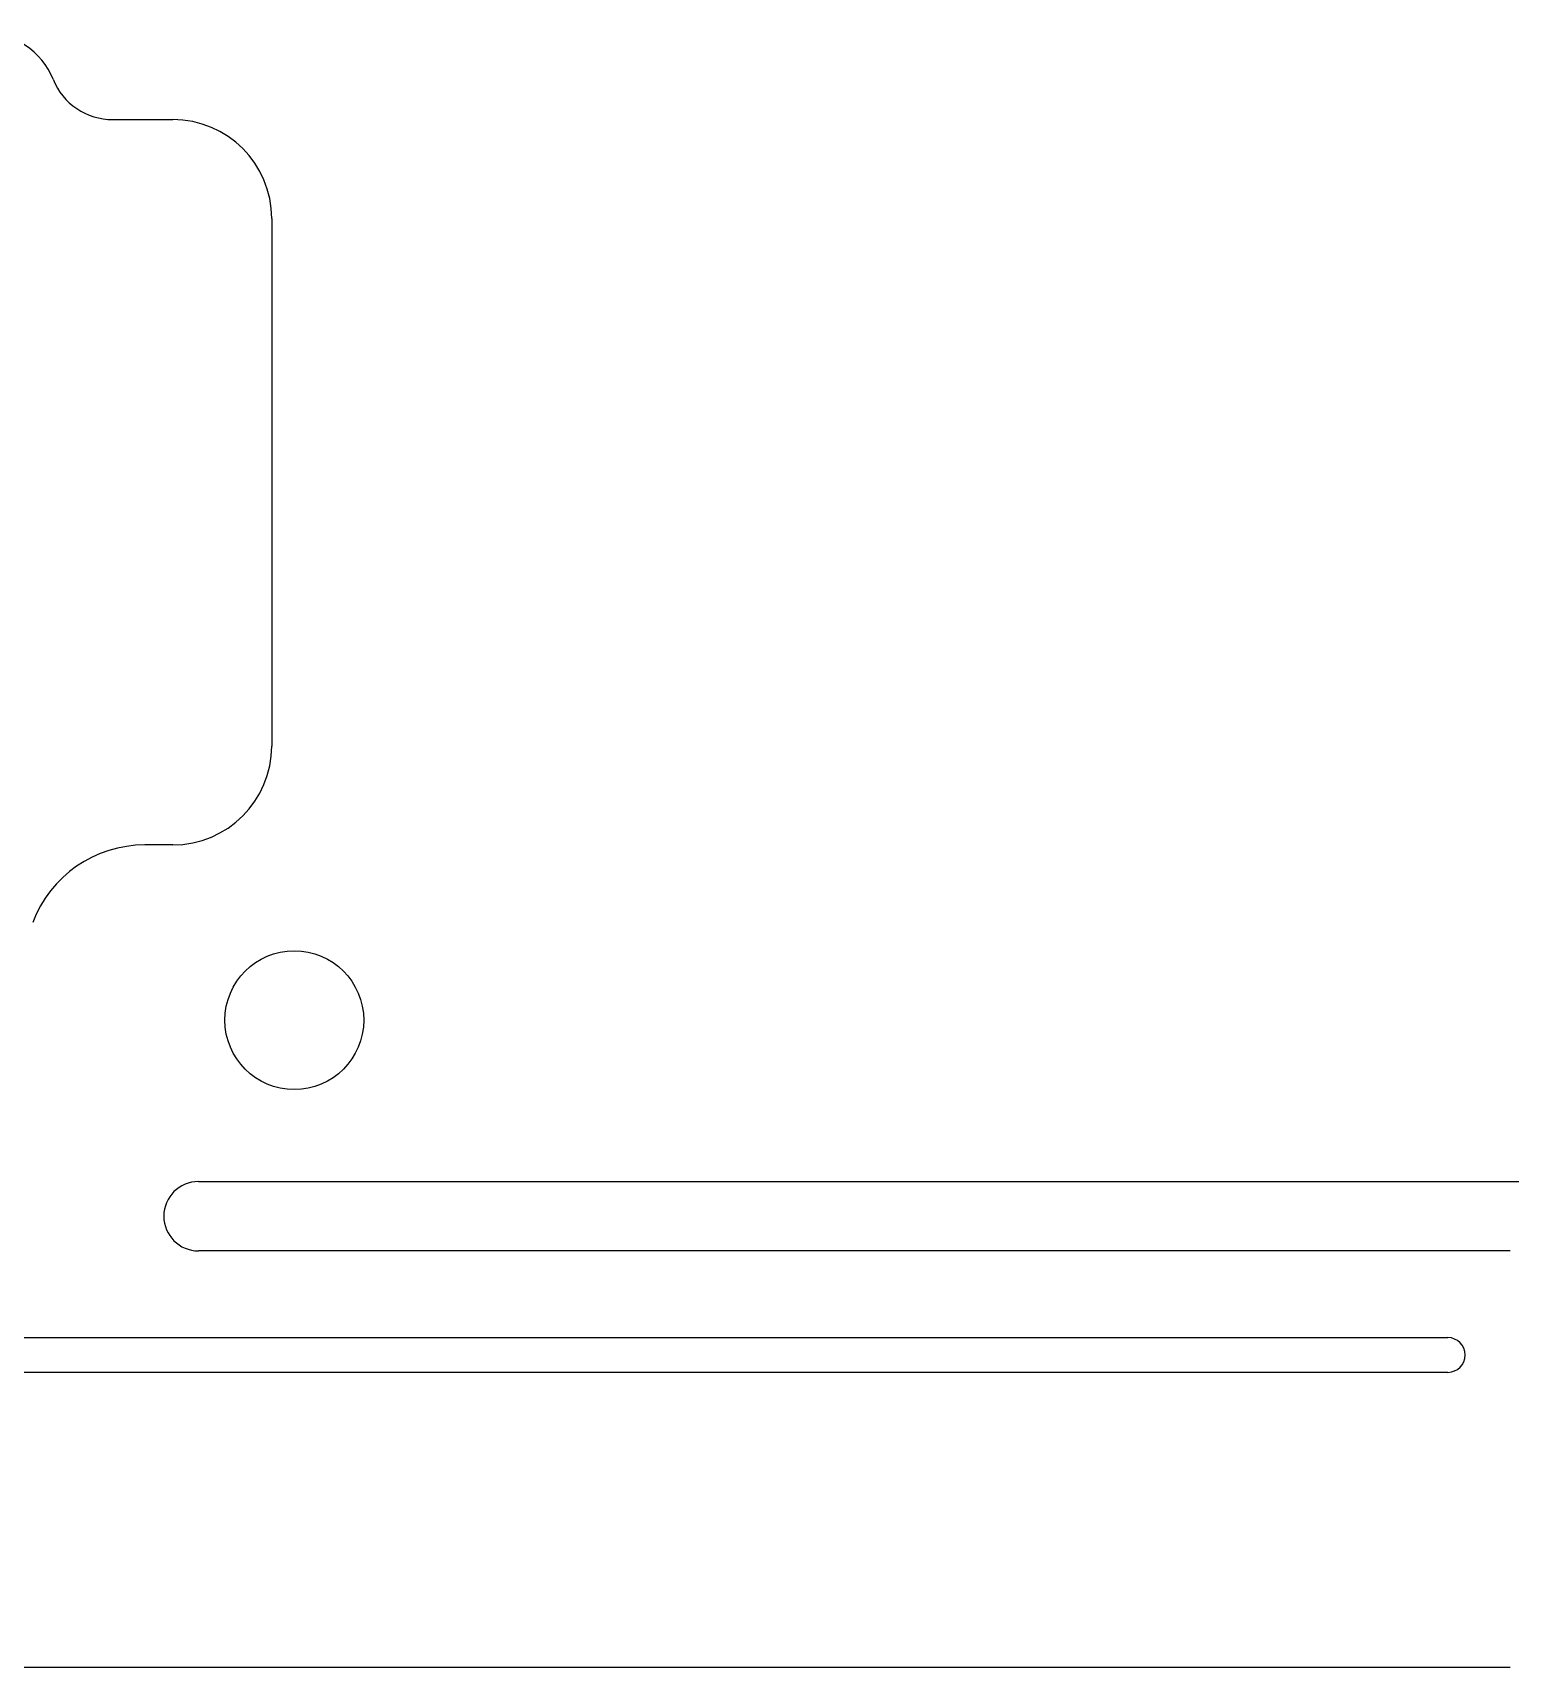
# Model space of a CAD drawing. Header units: millimetres. Extents: x -10 to 276, y -93 to 17.
# Drawn here: x 165.03 to 186.32, y -92.72 to -69.17 of the extents above; entities that cross this region are included whole.
import ezdxf

# ---------------------------------------------------------------- set-up
doc = ezdxf.new("R2010")
doc.units = ezdxf.units.MM
doc.layers.add('BLACK', color=7, linetype='CONTINUOUS')
doc.layers.add('Edge.Cuts', color=53, linetype='CONTINUOUS')

msp = doc.modelspace()

# ---------------------------------------------------------------- linework, layer by layer
at = {"layer": 'BLACK', "linetype": 'Continuous'}
for p, q in [((167.4201, -85.725), (196.359025, -85.725)), ((186.3201, -86.725), (167.4201, -86.725)), ((140.4201, -87.975), (185.4201, -87.975)), ((185.4201, -88.475), (140.4201, -88.475)), ((139.5201, -92.725), (186.320082, -92.725))]:
    msp.add_line(p, q, dxfattribs=at)
at = {"layer": 'BLACK'}
for centre, radius, start, end in [((167.4201, -86.225), 0.5, 90, 270), ((185.4201, -88.225), 0.25, 270, 90)]:
    msp.add_arc(centre, radius, start, end, dxfattribs=at)
at = {"layer": 'Edge.Cuts', "linetype": 'CONTINUOUS'}
for p, q in [((166.18463, -70.42456), (167.05024, -70.42456)), ((168.47524, -71.84956), (168.47524, -79.45044)), ((167.05024, -80.87544), (166.6462, -80.87544))]:
    msp.add_line(p, q, dxfattribs=at)
at = {"layer": 'Edge.Cuts'}
msp.add_circle((168.8, -83.4), 1, dxfattribs=at)
for centre, radius, start, end in [((164.3274, -70.2474), 1.075, 22.0238993, 89.998934), ((166.1846, -69.4961), 0.92846, -157.9737432, -89.9981487), ((167.05024, -71.84956), 1.425, 0, 90), ((167.0502, -79.4504), 1.42504, -89.9983917, -0.0016083), ((166.6462, -82.6004), 1.724938, 90, 159.4534018)]:
    msp.add_arc(centre, radius, start, end, dxfattribs=at)

doc.saveas('drawing.dxf')
